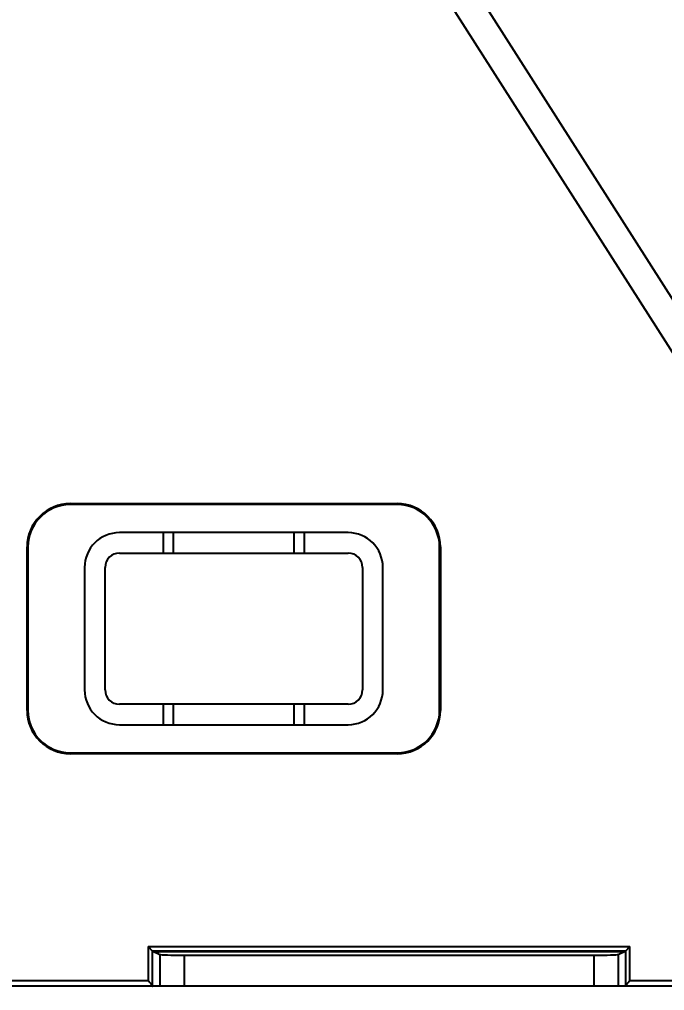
# Model space of a CAD drawing. Header units: millimetres. Extents: x 562 to 17351, y 2396 to 6995.
# Drawn here: x 2913.3 to 2992.2, y 3507.4 to 3626.3 of the extents above; entities that cross this region are included whole.
import ezdxf

# ---------------------------------------------------------------- set-up
doc = ezdxf.new("R2010")
doc.units = ezdxf.units.MM
doc.styles.get("Standard").update_dxf_attribs({"font": 'arial.ttf'})
doc.dimstyles.new('缩小5倍', dxfattribs={"dimtxt": 40, "dimasz": 20, "dimexe": 1, "dimexo": 0.2, "dimgap": 0, "dimtad": 1, "dimtoh": 1, "dimdec": 1, "dimzin": 9, "dimdsep": 46, "dimtxsty": 'Standard', "dimblk": '_FILLED', "dimcen": 0.2, "dimclrd": 256, "dimclre": 256, "dimclrt": 256, "dimadec": 1, "dimazin": 2, "dimtfac": 1, "dimtdec": 1, "dimtofl": 0, "dimtmove": 0, "dimatfit": 3, "dimldrblk": '_FILLED', "dimfxl": 1, "dimtolj": 1, "dimtzin": 0, "dimarcsym": 0})

# ---------------------------------------------------------------- blocks, each defined once
blk = doc.blocks.new('_FILLED')
at = {"color": 0, "linetype": 'ByBlock'}
blk.add_solid([(0, 0), (-1, 0.15), (-1, -0.15)], dxfattribs=at)
blk = doc.blocks.new('*D28')
at = {"lineweight": -2, "transparency": 16777216}
for p, q in [((3031.32, 3532.95), (3031.72, 3532.95)), ((3031.52, 3532.75), (3031.52, 3533.15)), ((2996.33, 3424.59), (3024.11, 3510.13)), ((2595.78, 3424.59), (2996.33, 3424.59))]:
    blk.add_line(p, q, dxfattribs=at)
at = {"layer": 'Defpoints', "color": 0, "transparency": 16777216}
for p in [(3032.76, 3536.76), (3030.28, 3529.15)]:
    blk.add_point(p, dxfattribs=at)
at = {"lineweight": -2, "transparency": 16777216, "xscale": 20, "yscale": 20, "zscale": 20, "rotation": 72.00816518130578}
blk.add_blockref('_FILLED', (3030.28, 3529.15), dxfattribs=at)
at = {"lineweight": 5, "transparency": 16777216, "insert": (2796.05, 3450.88), "char_height": 40, "attachment_point": 5}
blk.add_mtext('\\A1;4-∅8mm [∅3/8"]', dxfattribs=at)
blk = doc.blocks.new('*D29')
at = {"lineweight": -2, "transparency": 16777216}
for p, q in [((3049.82, 3535.45), (3050.22, 3535.45)), ((3050.02, 3535.25), (3050.02, 3535.65)), ((2992.41, 3342.16), (3043.45, 3513.41)), ((2868.37, 3342.16), (2992.41, 3342.16))]:
    blk.add_line(p, q, dxfattribs=at)
at = {"layer": 'Defpoints', "color": 0, "transparency": 16777216}
for p in [(3050.88, 3538.33), (3049.16, 3532.58)]:
    blk.add_point(p, dxfattribs=at)
at = {"lineweight": -2, "transparency": 16777216, "xscale": 20, "yscale": 20, "zscale": 20, "rotation": 73.4043921111086}
blk.add_blockref('_FILLED', (3049.16, 3532.58), dxfattribs=at)
at = {"lineweight": 5, "transparency": 16777216, "insert": (2930.39, 3362.58), "char_height": 40, "attachment_point": 5}
blk.add_mtext('\\A1;4-M6', dxfattribs=at)

msp = doc.modelspace()

# ---------------------------------------------------------------- linework, layer by layer
at = {"color": 7, "linetype": 'Continuous'}
for p, q in [((2899.752, 3738.707), (3025.456, 3541.392)), ((3023.233, 3538.368), (2944.883, 3661.351)), ((2919.52, 3567.004), (2959.52, 3567.004)), ((2919.52, 3567.004), (2919.52, 3566.888)), ((2959.52, 3566.888), (2919.52, 3566.888)), ((2959.52, 3567.004), (2959.52, 3566.888)), ((2953.52, 3563.454), (2925.52, 3563.454)), ((2930.92, 3560.954), (2930.92, 3563.454)), ((2932.12, 3563.454), (2932.12, 3560.954)), ((2946.92, 3560.954), (2946.92, 3563.454)), ((2948.12, 3563.454), (2948.12, 3560.954)), ((2914.22, 3561.704), (2914.335, 3561.704)), ((2914.22, 3541.704), (2914.22, 3561.704)), ((2914.335, 3561.704), (2914.335, 3541.704)), ((2925.52, 3560.954), (2953.52, 3560.954)), ((2964.82, 3561.704), (2964.704, 3561.704)), ((2964.704, 3541.704), (2964.704, 3561.704)), ((2964.82, 3561.704), (2964.82, 3541.704)), ((2921.27, 3559.204), (2921.27, 3544.204)), ((2923.77, 3544.204), (2923.77, 3559.204)), ((2955.27, 3559.204), (2955.27, 3544.204)), ((2957.77, 3544.204), (2957.77, 3559.204)), ((2953.52, 3542.454), (2925.52, 3542.454)), ((2930.92, 3539.954), (2930.92, 3542.454)), ((2932.12, 3542.454), (2932.12, 3539.954)), ((2946.92, 3539.954), (2946.92, 3542.454)), ((2948.12, 3542.454), (2948.12, 3539.954)), ((2914.22, 3541.704), (2914.335, 3541.704)), ((2964.82, 3541.704), (2964.704, 3541.704)), ((2925.52, 3539.954), (2953.52, 3539.954)), ((2919.52, 3536.519), (2959.52, 3536.519)), ((2919.52, 3536.404), (2919.52, 3536.519)), ((2959.52, 3536.404), (2919.52, 3536.404)), ((2959.52, 3536.404), (2959.52, 3536.519)), ((2929.045, 3512.788), (2987.994, 3512.788)), ((2929.045, 3512.788), (2929.544, 3512.289)), ((2929.045, 3512.788), (2929.045, 3508.654)), ((2929.544, 3512.289), (2929.544, 3507.991)), ((2929.545, 3512.288), (2987.494, 3512.288)), ((2929.545, 3512.288), (2930.471, 3511.826)), ((2929.719, 3512.202), (2987.32, 3512.202)), ((2986.568, 3511.826), (2987.494, 3512.288)), ((2987.495, 3512.289), (2987.994, 3512.788)), ((2987.495, 3507.991), (2987.495, 3512.289)), ((2987.994, 3508.654), (2987.994, 3512.788)), ((2930.471, 3511.826), (2930.471, 3507.954)), ((2933.467, 3511.751), (2983.572, 3511.751)), ((2933.467, 3511.751), (2933.467, 3507.954)), ((2983.572, 3511.751), (2983.572, 3507.954)), ((2986.568, 3511.826), (2986.568, 3507.954)), ((2885.034, 3508.654), (2929.045, 3508.654)), ((2987.994, 3508.654), (3042.172, 3508.654)), ((3066.52, 3507.954), (2467.02, 3507.954))]:
    msp.add_line(p, q, dxfattribs=at)
for centre, radius, start, end in [((2919.52, 3561.704), 5.3, 90, 180), ((2919.52, 3561.704), 5.185, 90, 180), ((2959.52, 3561.704), 5.3, 0, 90), ((2959.52, 3561.704), 5.185, 0, 90), ((2925.52, 3559.204), 4.25, 90, 180), ((2953.52, 3559.204), 4.25, 0, 90), ((2925.52, 3559.204), 1.75, 90, 180), ((2953.52, 3559.204), 1.75, 0, 90), ((2925.52, 3544.204), 4.25, 180, 270), ((2925.52, 3544.204), 1.75, 180, 270), ((2953.52, 3544.204), 4.25, 270, 0), ((2953.52, 3544.204), 1.75, 270, 0), ((2919.52, 3541.704), 5.3, 180, 270), ((2919.52, 3541.704), 5.185, 180, 270), ((2959.52, 3541.704), 5.3, 270, 0), ((2959.52, 3541.704), 5.185, 270, 0)]:
    msp.add_arc(centre, radius, start, end, dxfattribs=at)
at = {"color": 4, "linetype": 'Continuous'}
msp.add_arc((2927.52, 3518.829), 7.25, 290.43831, 293.8908, dxfattribs=at)
at = {"color": 7, "linetype": 'Continuous'}
for centre, major_axis, ratio, start_param, end_param in [((2929.546, 3512.788), (0, 0.5), 0.0524078, -3.1939525, -3.1677726), ((2987.493, 3512.788), (0, 0.5), 0.0524078, -3.1154127, -3.0892328), ((2933.467, 3511.83), (3, 0), 0.0261859, -3.0892328, -1.5707963), ((2983.572, 3511.83), (3, 0), 0.0261859, -1.5707963, -0.0523599), ((2929.556, 3508.654), (0, 0.7), 0.0524078, -3.470593, -3.1415927), ((2987.483, 3508.654), (0, 0.7), 0.0524078, -3.1415927, -2.8125923)]:
    msp.add_ellipse(centre, major_axis=major_axis, ratio=ratio, start_param=start_param, end_param=end_param, dxfattribs=at)
for points, knots in [([(2929.544, 3507.991), (2929.544, 3507.995), (2929.542, 3508.003), (2929.538, 3508.015), (2929.532, 3508.029), (2929.522, 3508.049), (2929.506, 3508.076), (2929.483, 3508.111), (2929.456, 3508.149), (2929.415, 3508.204), (2929.358, 3508.277), (2929.285, 3508.368), (2929.207, 3508.461), (2929.127, 3508.557), (2929.072, 3508.622), (2929.045, 3508.654)], [0, 0, 0, 0, 0.0134627, 0.0289579, 0.0464714, 0.0659319, 0.1102482, 0.1609222, 0.2169327, 0.2773605, 0.4084286, 0.5492483, 0.6963745, 0.84732, 1, 1, 1, 1]), ([(2987.994, 3508.654), (2987.967, 3508.622), (2987.912, 3508.557), (2987.832, 3508.461), (2987.754, 3508.368), (2987.681, 3508.277), (2987.624, 3508.204), (2987.583, 3508.149), (2987.556, 3508.111), (2987.533, 3508.076), (2987.517, 3508.049), (2987.507, 3508.029), (2987.501, 3508.015), (2987.497, 3508.003), (2987.495, 3507.995), (2987.495, 3507.991)], [0, 0, 0, 0, 0.1526781, 0.3036189, 0.4507428, 0.5915606, 0.7226265, 0.7830516, 0.839064, 0.8897383, 0.9340603, 0.9535235, 0.9710395, 0.9865366, 1, 1, 1, 1])]:
    msp.add_open_spline(points, degree=3, knots=knots, dxfattribs=at)

# ---------------------------------------------------------------- dimensions: what is measured, and where the dimension line sits
at = {"color": 6, "lineweight": 5}
for p1, p2, text, picture, middle in [((3050.876, 3538.329), (3049.163, 3532.579), '4-M6', '*D29', (2930.393, 3342.158)), ((3032.755, 3536.758), (3030.284, 3529.149), '4-<>', '*D28', (2796.054, 3424.589))]:
    dim = msp.add_diameter_dim_2p(p1=p1, p2=p2, text=text, dimstyle='缩小5倍', override={"dimpost": 'mm'}, dxfattribs=at)
    dim.commit()
    dim.dimension.update_dxf_attribs({"geometry": picture, "text_midpoint": middle, "dimtype": 163})

doc.saveas('drawing.dxf')
